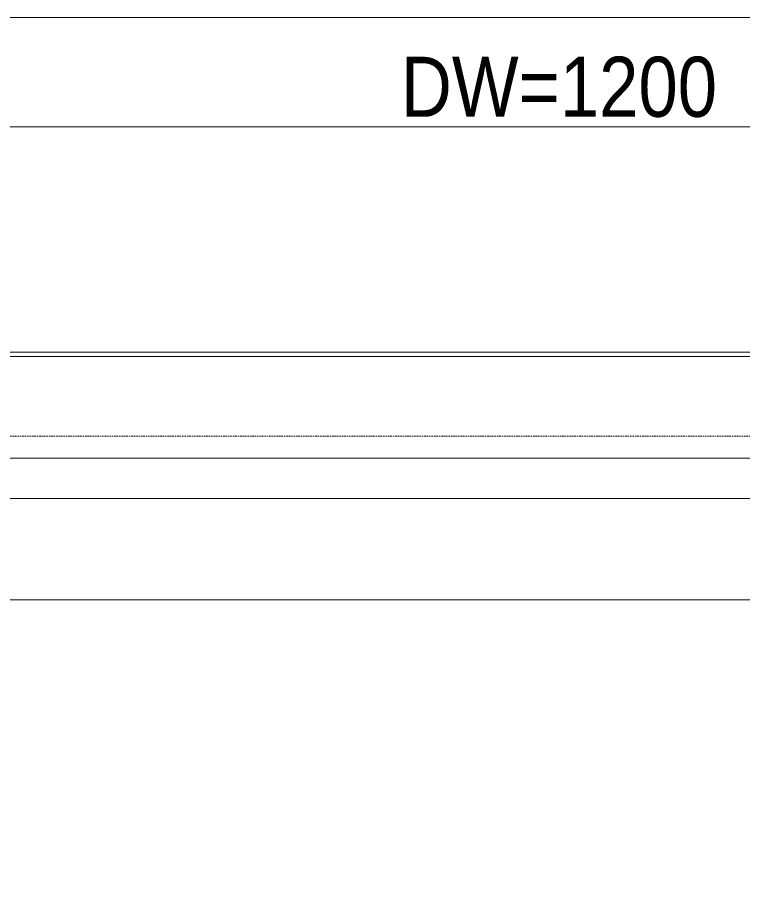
# Model space of a CAD drawing. Units: millimetres, scale not verified. Extents: x -4547 to 4547, y -2284 to 2284.
# Drawn here: x -2921.1 to -2588.9, y 416.8 to 818.5 of the extents above; entities that cross this region are included whole.
import ezdxf
from ezdxf.enums import TextEntityAlignment as Align

# ---------------------------------------------------------------- set-up
doc = ezdxf.new("R2010")
doc.units = ezdxf.units.MM
doc.header["$LTSCALE"] = 20
doc.linetypes.add('USER3', pattern=[1.11, 0.71, -0.4])
doc.layers.add('0-1_3一般', color=7, linetype='Continuous', lineweight=15)
doc.layers.add('0-5_2寸法-1', color=7, linetype='Continuous', lineweight=15)
doc.styles.add('ＭＳ Ｐゴシック', font='')
doc.styles.get('ＭＳ Ｐゴシック').set_extended_font_data('MS PGothic')

# ---------------------------------------------------------------- blocks, each defined once
blk = doc.blocks.new('グループ-26')
at = {"layer": '0-1_3一般'}
blk.add_lwpolyline([(-38649.6, 13263.7), (-38649.6, 11963.7), (8330.4, 11963.7), (8330.4, 13263.7)], close=True, dxfattribs=at)
blk = doc.blocks.new('グループ-27')
at = {"layer": '0-1_3一般'}
blk.add_line((-15649.6, 11033.7), (-37649.6, 11033.7), dxfattribs=at)
blk.add_lwpolyline([(-37679.6, 12333.7), (-14699.6, 12333.7), (-14699.6, -32186.3)], dxfattribs=at)
blk = doc.blocks.new('グループ-31')
at = {"layer": '0-1_3一般', "linetype": 'USER3'}
blk.add_lwpolyline([(-38649.6, 13303.7), (-38649.6, 12533.7), (8330.4, 12533.7), (8330.4, 13303.7)], close=True, dxfattribs=at)
blk = doc.blocks.new('グループ-32')
at = {"layer": '0-1_3一般'}
blk.add_line((8330.4, 13303.7), (-38649.6, 13303.7), dxfattribs=at)
blk = doc.blocks.new('グループ-34')
at = {"layer": '0-1_3一般'}
for name in ['グループ-32', 'グループ-31', 'グループ-27', 'グループ-26']:
    blk.add_blockref(name, (0, 0), dxfattribs=at)

msp = doc.modelspace()

# ---------------------------------------------------------------- linework, layer by layer
at = {"layer": '0-5_2寸法-1'}
for p, q in [((-935.36, 818.52), (-3261.85, 818.52)), ((-2084.36, 768.52), (-3261.85, 768.52))]:
    msp.add_line(p, q, dxfattribs=at)

# ---------------------------------------------------------------- block references
at = {"layer": '0-1_3一般', "xscale": 0.05, "yscale": 0.05}
msp.add_blockref('グループ-34', (-1340.62, 0), dxfattribs=at)

# ---------------------------------------------------------------- texts
at = {"layer": '0-5_2寸法-1', "style": 'ＭＳ Ｐゴシック', "width": 0.9}
msp.add_text('DW=1200', height=27.51, dxfattribs=at).set_placement((-2745.44, 764.8), align=Align.BOTTOM_LEFT)

doc.saveas('drawing.dxf')
